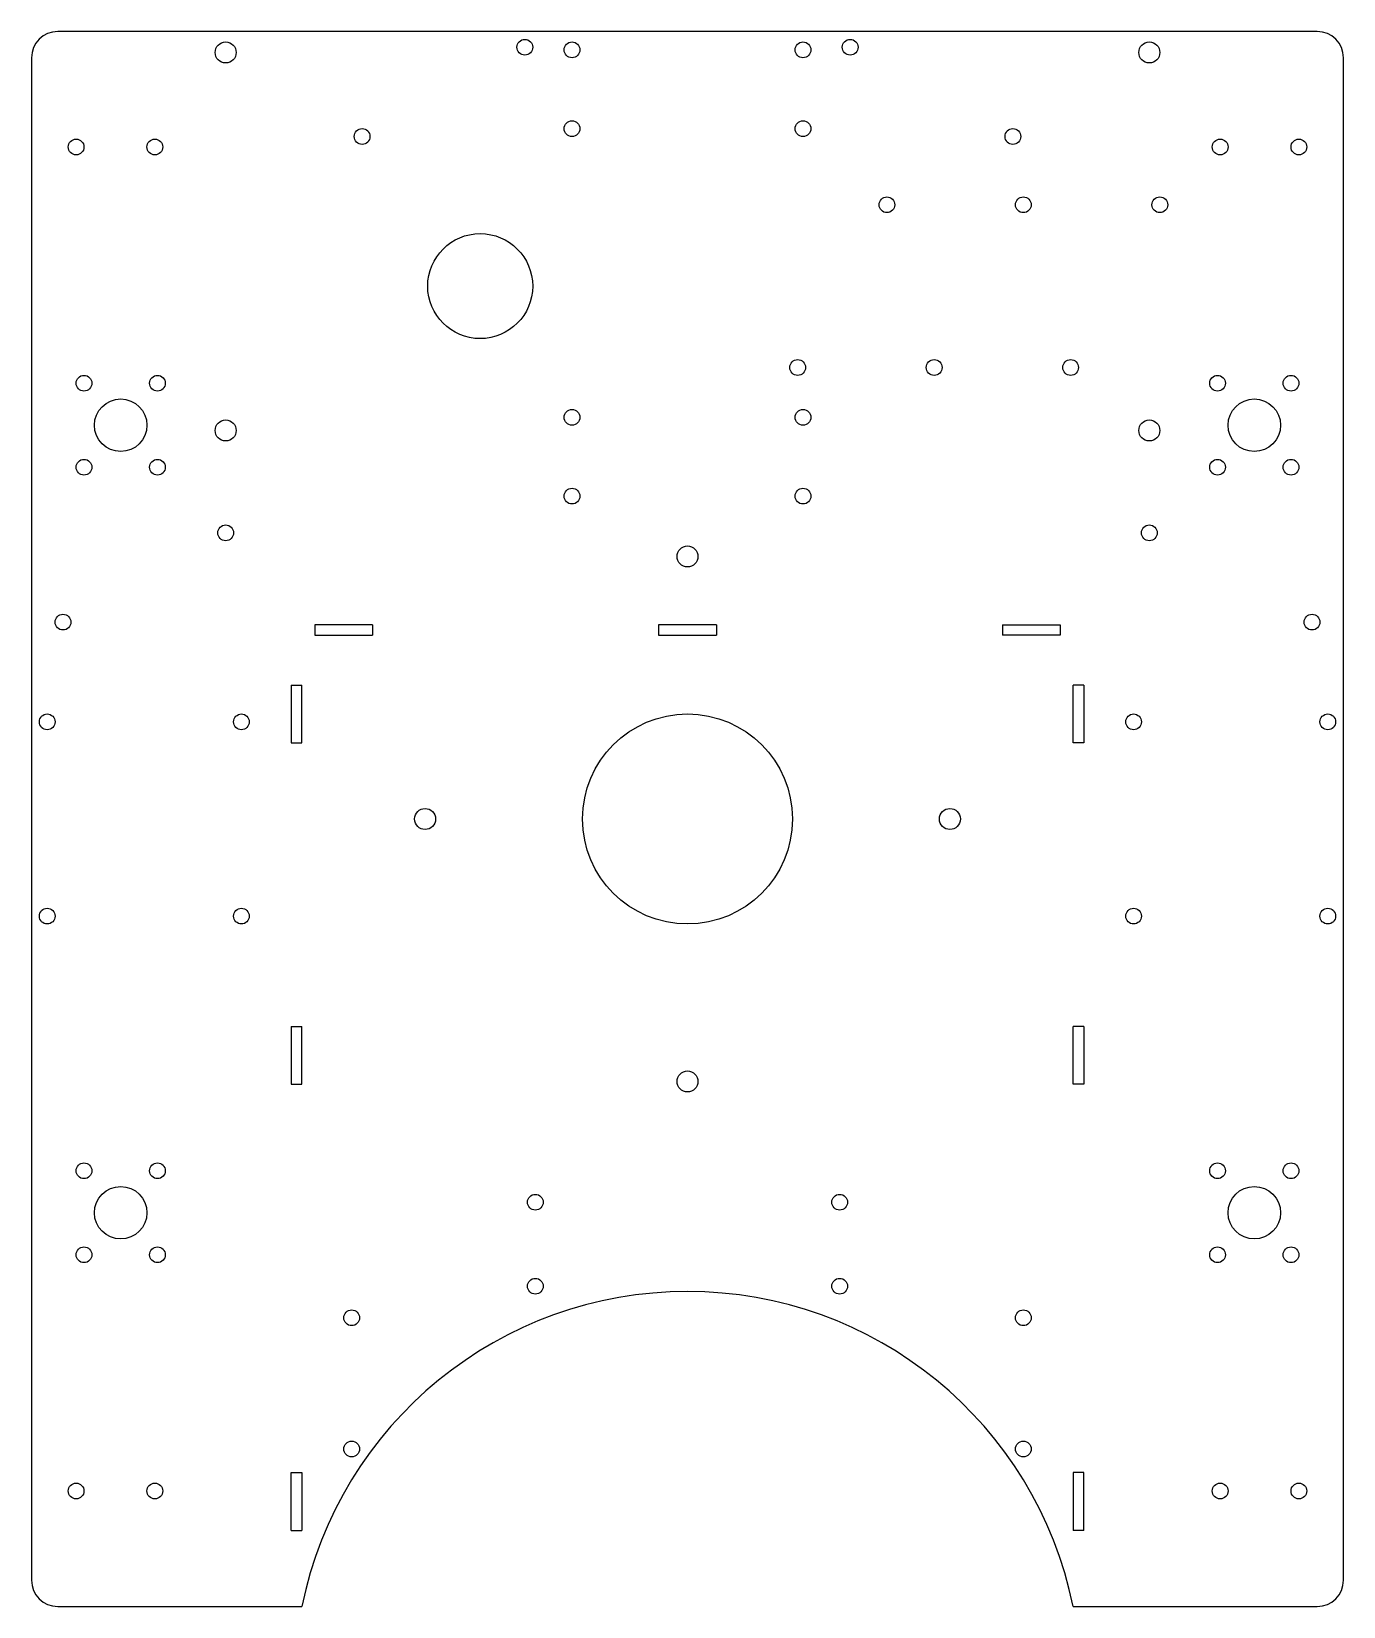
# Model space of a CAD drawing. Header units: inches. Extents: x -125 to 125, y -150 to 150.
import ezdxf

# ---------------------------------------------------------------- set-up
doc = ezdxf.new("R2010")
doc.units = ezdxf.units.IN
doc.header["$MEASUREMENT"] = 0

msp = doc.modelspace()

# ---------------------------------------------------------------- linework, layer by layer
for p, q in [((120, 150), (-120, 150)), ((-125, 145), (-125, -145)), ((125, -145), (125, 145)), ((-60, 37), (-71, 37)), ((-71, 37), (-71, 35)), ((-60, 37), (-60, 35)), ((5.5, 37), (-5.5, 37)), ((-5.5, 37), (-5.5, 35)), ((5.5, 37), (5.5, 35)), ((60, 37), (60, 35)), ((60, 37), (71, 37)), ((71, 37), (71, 35)), ((-71, 35), (-60, 35)), ((-5.5, 35), (5.5, 35)), ((71, 35), (60, 35)), ((-75.5, 25.5), (-73.5, 25.5)), ((-75.5, 25.5), (-75.5, 14.5)), ((-73.5, 14.5), (-73.5, 25.5)), ((75.5, 25.5), (73.5, 25.5)), ((73.5, 14.5), (73.5, 25.5)), ((75.5, 25.5), (75.5, 14.5)), ((-75.5, 14.5), (-73.5, 14.5)), ((75.5, 14.5), (73.5, 14.5)), ((-75.5, -39.5), (-73.5, -39.5)), ((-75.5, -39.5), (-75.5, -50.5)), ((-73.5, -50.5), (-73.5, -39.5)), ((75.5, -39.5), (73.5, -39.5)), ((73.5, -50.5), (73.5, -39.5)), ((75.5, -39.5), (75.5, -50.5)), ((-75.5, -50.5), (-73.5, -50.5)), ((75.5, -50.5), (73.5, -50.5)), ((-75.5, -135.5), (-75.5, -124.5)), ((-75.5, -124.5), (-73.5, -124.5)), ((-73.5, -124.5), (-73.5, -135.5)), ((75.5, -124.5), (73.5, -124.5)), ((73.5, -124.5), (73.5, -135.5)), ((75.5, -135.5), (75.5, -124.5)), ((-75.5, -135.5), (-73.5, -135.5)), ((75.5, -135.5), (73.5, -135.5)), ((-120, -150), (-73.48, -150)), ((73.48, -150), (120, -150))]:
    msp.add_line(p, q)
for centre, radius in [((-88, 146), 2), ((-31, 147), 1.5), ((-22, 146.5), 1.5), ((22, 146.5), 1.5), ((31, 147), 1.5), ((88, 146), 2), ((-22, 131.5), 1.5), ((22, 131.5), 1.5), ((-116.5, 128), 1.5), ((-101.5, 128), 1.5), ((-62, 130), 1.5), ((62, 130), 1.5), ((101.5, 128), 1.5), ((116.5, 128), 1.5), ((38, 117), 1.5), ((64, 117), 1.5), ((90, 117), 1.5), ((-39.5, 101.5), 10), ((21, 86), 1.5), ((47, 86), 1.5), ((73, 86), 1.5), ((-115, 83), 1.5), ((-101, 83), 1.5), ((101, 83), 1.5), ((115, 83), 1.5), ((-108, 75), 5), ((108, 75), 5), ((-88, 74), 2), ((-22, 76.5), 1.5), ((22, 76.5), 1.5), ((88, 74), 2), ((-115, 67), 1.5), ((-101, 67), 1.5), ((101, 67), 1.5), ((115, 67), 1.5), ((-22, 61.5), 1.5), ((22, 61.5), 1.5), ((-88, 54.5), 1.5), ((88, 54.5), 1.5), ((0, 50), 2), ((-119, 37.5), 1.5), ((119, 37.5), 1.5), ((-122, 18.5), 1.5), ((-85, 18.5), 1.5), ((0, 0), 20), ((85, 18.5), 1.5), ((122, 18.5), 1.5), ((-50, 0), 2), ((50, 0), 2), ((-122, -18.5), 1.5), ((-85, -18.5), 1.5), ((85, -18.5), 1.5), ((122, -18.5), 1.5), ((0, -50), 2), ((-115, -67), 1.5), ((-101, -67), 1.5), ((101, -67), 1.5), ((115, -67), 1.5), ((-108, -75), 5), ((-29, -73), 1.5), ((29, -73), 1.5), ((108, -75), 5), ((-115, -83), 1.5), ((-101, -83), 1.5), ((101, -83), 1.5), ((115, -83), 1.5), ((-29, -89), 1.5), ((29, -89), 1.5), ((-64, -95), 1.5), ((64, -95), 1.5), ((-64, -120), 1.5), ((64, -120), 1.5), ((-116.5, -128), 1.5), ((-101.5, -128), 1.5), ((101.5, -128), 1.5), ((116.5, -128), 1.5)]:
    msp.add_circle(centre, radius)
for centre, radius, start, end in [((-120, 145), 5, 90, 180), ((120, 145), 5, 0, 90), ((0, -165), 75, 11.537, 168.463), ((-120, -145), 5, 180, 270), ((120, -145), 5, 270, 0)]:
    msp.add_arc(centre, radius, start, end)

doc.saveas('drawing.dxf')
